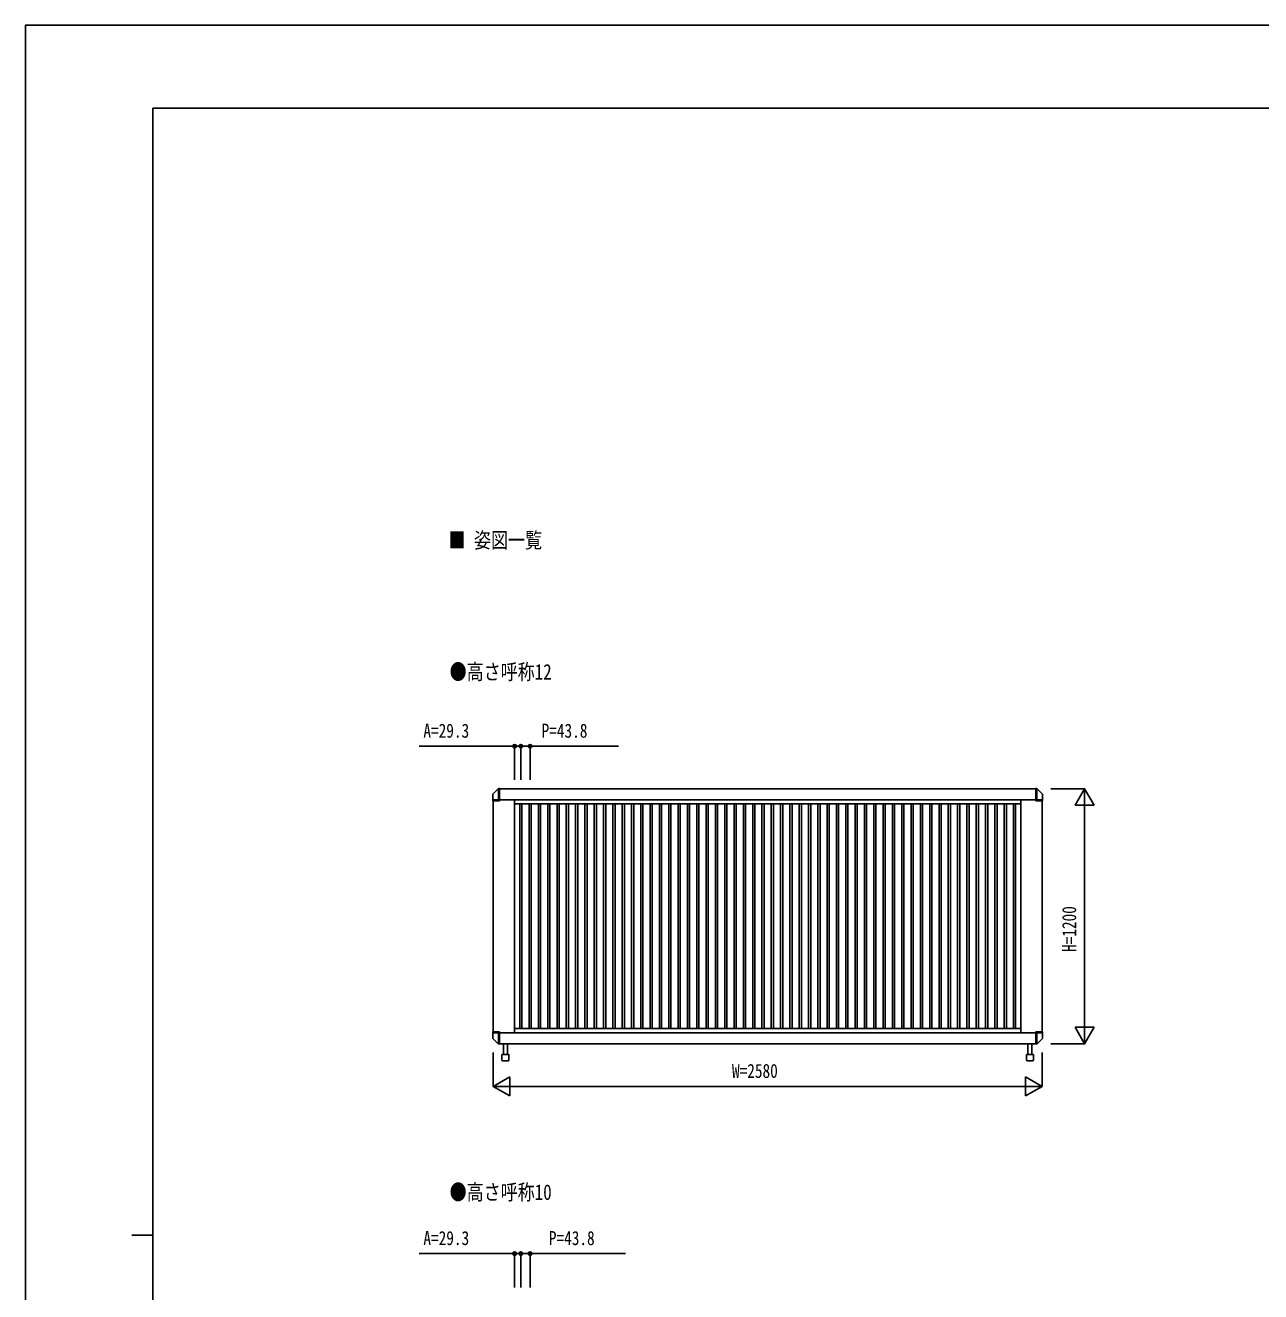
# Model space of a CAD drawing. Units: millimetres, scale not verified. Extents: x -8410 to 8410, y -5940 to 5940.
# Drawn here: x -8410 to -2602, y -16 to 5940 of the extents above; entities that cross this region are included whole.
import ezdxf
from ezdxf.enums import TextEntityAlignment as Align

# ---------------------------------------------------------------- set-up
doc = ezdxf.new("R2010")
doc.units = ezdxf.units.MM
doc.header["$LTSCALE"] = 30
for name, color, linetype in [('0-1_USER1', 3, 'Continuous'), ('0-2_YKK_A1', 4, 'Continuous'), ('0-3_YKK_D', 6, 'Continuous'), ('0-4_YKK_ZWAK', 7, 'Continuous')]:
    doc.layers.add(name, color=color, linetype=linetype)
doc.styles.add('ＭＳ ゴシック', font='')
doc.styles.get('ＭＳ ゴシック').set_extended_font_data('MS Gothic')

msp = doc.modelspace()

# ---------------------------------------------------------------- linework, layer by layer
at = {"layer": '0-2_YKK_A1'}
for p, q in [((-6212.46, 2315.72), (-6212.46, 2322.76)), ((-6186.66, 2349.35), (-6211.74, 2324.52)), ((-6186.64, 2349.34), (-6186.64, 2349.32)), ((-6185.68, 2350.05), (-6185.68, 2313.5)), ((-6180.96, 2350.3), (-6185.01, 2350.09)), ((-6185.01, 2350.05), (-6185.01, 2350.07)), ((-6180.96, 2344.37), (-6180.96, 2350.3)), ((-3658.96, 2350), (-6180.96, 2350)), ((-6180.96, 2344.37), (-6180.96, 2339.67)), ((-6180.96, 2313.5), (-6180.96, 2339.67)), ((-3658.96, 2350.3), (-3654.91, 2350.09)), ((-3658.96, 2344.37), (-3658.96, 2350.3)), ((-3658.96, 2344.37), (-3658.96, 2339.67)), ((-3658.96, 2313.5), (-3658.96, 2339.67)), ((-3654.91, 2350.05), (-3654.91, 2350.07)), ((-3654.24, 2350.05), (-3654.24, 2313.5)), ((-3653.28, 2349.34), (-3653.28, 2349.32)), ((-3653.26, 2349.35), (-3628.18, 2324.52)), ((-3627.46, 2315.72), (-3627.46, 2322.76)), ((-6212.46, 2305.58), (-6212.46, 2315.72)), ((-6212.46, 2298), (-6212.46, 2305.58)), ((-6212.46, 2294), (-6212.46, 2298)), ((-6212.46, 2298), (-6186.05, 2298)), ((-6210.6, 2293), (-6211.46, 2293)), ((-6180.96, 2293), (-6210.6, 2293)), ((-6209.96, 2293), (-6209.96, 1207)), ((-6185.87, 2298), (-6186.05, 2298)), ((-6185.87, 2298), (-6180.96, 2298)), ((-6180.96, 2298), (-6180.96, 2313.5)), ((-3658.96, 2298), (-6180.96, 2298)), ((-6180.96, 2294), (-6180.96, 2298)), ((-6180.96, 2294), (-6180.96, 2293)), ((-6109.96, 2298), (-6109.96, 1201)), ((-6109.96, 2278), (-3729.96, 2278)), ((-6085.66, 2278), (-6085.66, 1222)), ((-6075.66, 1222), (-6075.66, 2278)), ((-6041.86, 2278), (-6041.86, 1222)), ((-6031.86, 1222), (-6031.86, 2278)), ((-5998.06, 2278), (-5998.06, 1222)), ((-5988.06, 1222), (-5988.06, 2278)), ((-5954.26, 2278), (-5954.26, 1222)), ((-5944.26, 1222), (-5944.26, 2278)), ((-5910.46, 2278), (-5910.46, 1222)), ((-5900.46, 1222), (-5900.46, 2278)), ((-5866.66, 2278), (-5866.66, 1222)), ((-5856.66, 1222), (-5856.66, 2278)), ((-5822.86, 2278), (-5822.86, 1222)), ((-5812.86, 1222), (-5812.86, 2278)), ((-5779.06, 2278), (-5779.06, 1222)), ((-5769.06, 1222), (-5769.06, 2278)), ((-5735.26, 2278), (-5735.26, 1222)), ((-5725.26, 1222), (-5725.26, 2278)), ((-5691.46, 2278), (-5691.46, 1222)), ((-5681.46, 1222), (-5681.46, 2278)), ((-5647.66, 2278), (-5647.66, 1222)), ((-5637.66, 1222), (-5637.66, 2278)), ((-5603.86, 2278), (-5603.86, 1222)), ((-5593.86, 1222), (-5593.86, 2278)), ((-5560.06, 2278), (-5560.06, 1222)), ((-5550.06, 1222), (-5550.06, 2278)), ((-5516.26, 2278), (-5516.26, 1222)), ((-5506.26, 1222), (-5506.26, 2278)), ((-5472.46, 2278), (-5472.46, 1222)), ((-5462.46, 1222), (-5462.46, 2278)), ((-5428.66, 2278), (-5428.66, 1222)), ((-5418.66, 1222), (-5418.66, 2278)), ((-5384.86, 2278), (-5384.86, 1222)), ((-5374.86, 1222), (-5374.86, 2278)), ((-5341.06, 2278), (-5341.06, 1222)), ((-5331.06, 1222), (-5331.06, 2278)), ((-5297.26, 2278), (-5297.26, 1222)), ((-5287.26, 1222), (-5287.26, 2278)), ((-5253.46, 2278), (-5253.46, 1222)), ((-5243.46, 1222), (-5243.46, 2278)), ((-5209.66, 2278), (-5209.66, 1222)), ((-5199.66, 1222), (-5199.66, 2278)), ((-5165.86, 2278), (-5165.86, 1222)), ((-5155.86, 1222), (-5155.86, 2278)), ((-5122.06, 2278), (-5122.06, 1222)), ((-5112.06, 1222), (-5112.06, 2278)), ((-5078.26, 2278), (-5078.26, 1222)), ((-5068.26, 1222), (-5068.26, 2278)), ((-5034.46, 2278), (-5034.46, 1222)), ((-5024.46, 1222), (-5024.46, 2278)), ((-4990.66, 2278), (-4990.66, 1222)), ((-4980.66, 1222), (-4980.66, 2278)), ((-4946.86, 2278), (-4946.86, 1222)), ((-4936.86, 1222), (-4936.86, 2278)), ((-4903.06, 2278), (-4903.06, 1222)), ((-4893.06, 1222), (-4893.06, 2278)), ((-4859.26, 2278), (-4859.26, 1222)), ((-4849.26, 1222), (-4849.26, 2278)), ((-4815.46, 2278), (-4815.46, 1222)), ((-4805.46, 1222), (-4805.46, 2278)), ((-4771.66, 2278), (-4771.66, 1222)), ((-4761.66, 1222), (-4761.66, 2278)), ((-4727.86, 2278), (-4727.86, 1222)), ((-4717.86, 1222), (-4717.86, 2278)), ((-4684.06, 2278), (-4684.06, 1222)), ((-4674.06, 1222), (-4674.06, 2278)), ((-4640.26, 2278), (-4640.26, 1222)), ((-4630.26, 1222), (-4630.26, 2278)), ((-4596.46, 2278), (-4596.46, 1222)), ((-4586.46, 1222), (-4586.46, 2278)), ((-4552.66, 2278), (-4552.66, 1222)), ((-4542.66, 1222), (-4542.66, 2278)), ((-4508.86, 2278), (-4508.86, 1222)), ((-4498.86, 1222), (-4498.86, 2278)), ((-4465.06, 2278), (-4465.06, 1222)), ((-4455.06, 1222), (-4455.06, 2278)), ((-4421.26, 2278), (-4421.26, 1222)), ((-4411.26, 1222), (-4411.26, 2278)), ((-4377.46, 2278), (-4377.46, 1222)), ((-4367.46, 1222), (-4367.46, 2278)), ((-4333.66, 2278), (-4333.66, 1222)), ((-4323.66, 1222), (-4323.66, 2278)), ((-4289.86, 2278), (-4289.86, 1222)), ((-4279.86, 1222), (-4279.86, 2278)), ((-4246.06, 2278), (-4246.06, 1222)), ((-4236.06, 1222), (-4236.06, 2278)), ((-4202.26, 2278), (-4202.26, 1222)), ((-4192.26, 1222), (-4192.26, 2278)), ((-4158.46, 2278), (-4158.46, 1222)), ((-4148.46, 1222), (-4148.46, 2278)), ((-4114.66, 2278), (-4114.66, 1222)), ((-4104.66, 1222), (-4104.66, 2278)), ((-4070.86, 2278), (-4070.86, 1222)), ((-4060.86, 1222), (-4060.86, 2278)), ((-4027.06, 2278), (-4027.06, 1222)), ((-4017.06, 1222), (-4017.06, 2278)), ((-3983.26, 2278), (-3983.26, 1222)), ((-3973.26, 1222), (-3973.26, 2278)), ((-3939.46, 2278), (-3939.46, 1222)), ((-3929.46, 1222), (-3929.46, 2278)), ((-3895.66, 2278), (-3895.66, 1222)), ((-3885.66, 1222), (-3885.66, 2278)), ((-3851.86, 2278), (-3851.86, 1222)), ((-3841.86, 1222), (-3841.86, 2278)), ((-3808.06, 2278), (-3808.06, 1222)), ((-3798.06, 1222), (-3798.06, 2278)), ((-3764.26, 2278), (-3764.26, 1222)), ((-3754.26, 1222), (-3754.26, 2278)), ((-3729.96, 2298), (-3729.96, 1202)), ((-3658.96, 2298), (-3658.96, 2313.5)), ((-3658.96, 2294), (-3658.96, 2298)), ((-3654.05, 2298), (-3658.96, 2298)), ((-3658.96, 2294), (-3658.96, 2293)), ((-3658.96, 2293), (-3629.32, 2293)), ((-3654.05, 2298), (-3653.87, 2298)), ((-3627.46, 2298), (-3653.87, 2298)), ((-3629.96, 2293), (-3629.96, 1207)), ((-3629.32, 2293), (-3628.46, 2293)), ((-3627.46, 2305.58), (-3627.46, 2315.72)), ((-3627.46, 2298), (-3627.46, 2305.58)), ((-3627.46, 2294), (-3627.46, 2298)), ((-6212.46, 1206), (-6212.46, 1202)), ((-6212.46, 1202), (-6212.46, 1194.42)), ((-6212.46, 1202), (-6186.05, 1202)), ((-6212.46, 1194.42), (-6212.46, 1184.28)), ((-6210.6, 1207), (-6211.46, 1207)), ((-6180.96, 1207), (-6210.6, 1207)), ((-6185.87, 1202), (-6186.05, 1202)), ((-6185.87, 1202), (-6180.96, 1202)), ((-6180.96, 1206), (-6180.96, 1207)), ((-6180.96, 1206), (-6180.96, 1202)), ((-3658.96, 1202), (-6180.96, 1202)), ((-6180.96, 1202), (-6180.96, 1186.5)), ((-6109.96, 1222), (-3729.96, 1222)), ((-3658.96, 1207), (-3629.32, 1207)), ((-3658.96, 1206), (-3658.96, 1207)), ((-3658.96, 1206), (-3658.96, 1202)), ((-3658.96, 1202), (-3658.96, 1186.5)), ((-3654.05, 1202), (-3658.96, 1202)), ((-3654.05, 1202), (-3653.87, 1202)), ((-3627.46, 1202), (-3653.87, 1202)), ((-3629.32, 1207), (-3628.46, 1207)), ((-3627.46, 1206), (-3627.46, 1202)), ((-3627.46, 1202), (-3627.46, 1194.42)), ((-3627.46, 1194.42), (-3627.46, 1184.28)), ((-6212.46, 1184.28), (-6212.46, 1177.24)), ((-6186.66, 1150.65), (-6211.74, 1175.48)), ((-6186.64, 1150.66), (-6186.64, 1150.68)), ((-6185.68, 1149.95), (-6185.68, 1186.5)), ((-6185.01, 1149.95), (-6185.01, 1149.93)), ((-6180.96, 1149.7), (-6185.01, 1149.91)), ((-6180.96, 1186.5), (-6180.96, 1160.33)), ((-6180.96, 1155.63), (-6180.96, 1160.33)), ((-6180.96, 1155.63), (-6180.96, 1149.7)), ((-3658.96, 1150), (-6180.96, 1150)), ((-6162.46, 1150), (-6162.46, 1100)), ((-6143.46, 1100), (-6143.46, 1150)), ((-3696.46, 1100), (-3696.46, 1150)), ((-3677.46, 1150), (-3677.46, 1100)), ((-3658.96, 1186.5), (-3658.96, 1160.33)), ((-3658.96, 1155.63), (-3658.96, 1160.33)), ((-3658.96, 1155.63), (-3658.96, 1149.7)), ((-3658.96, 1149.7), (-3654.91, 1149.91)), ((-3654.91, 1149.95), (-3654.91, 1149.93)), ((-3654.24, 1149.95), (-3654.24, 1186.5)), ((-3653.28, 1150.66), (-3653.28, 1150.68)), ((-3653.26, 1150.65), (-3628.18, 1175.48)), ((-3627.46, 1184.28), (-3627.46, 1177.24)), ((-6169.51, 1099), (-6169.51, 1074)), ((-6137.41, 1100), (-6168.51, 1100)), ((-6136.41, 1099), (-6136.41, 1074)), ((-3703.51, 1099), (-3703.51, 1074)), ((-3702.51, 1100), (-3671.41, 1100)), ((-3670.41, 1099), (-3670.41, 1074)), ((-6165.51, 1070), (-6140.41, 1070)), ((-3674.41, 1070), (-3699.51, 1070))]:
    msp.add_line(p, q, dxfattribs=at)
for points in [[(-6185.68, 2313.4), (-6185.69, 2312.64), (-6185.73, 2309.06), (-6185.77, 2305.52), (-6185.8, 2303.22), (-6185.83, 2300.97), (-6185.86, 2298.62), (-6185.87, 2298)], [(-3654.24, 2313.4), (-3654.23, 2312.64), (-3654.19, 2309.06), (-3654.15, 2305.52), (-3654.12, 2303.22), (-3654.09, 2300.97), (-3654.06, 2298.62), (-3654.05, 2298)], [(-6185.68, 1186.6), (-6185.69, 1187.36), (-6185.73, 1190.94), (-6185.77, 1194.48), (-6185.8, 1196.78), (-6185.83, 1199.03), (-6185.86, 1201.38), (-6185.87, 1202)], [(-3654.24, 1186.6), (-3654.23, 1187.36), (-3654.19, 1190.94), (-3654.15, 1194.48), (-3654.12, 1196.78), (-3654.09, 1199.03), (-3654.06, 1201.38), (-3654.05, 1202)]]:
    msp.add_lwpolyline(points, dxfattribs=at)
for centre, radius, start, end in [((-6209.96, 2322.76), 2.5, 135.33594, 180), ((-6184.88, 2347.59), 2.5, 93.12962, 135.58389), ((-3655.04, 2347.59), 2.5, 44.41611, 86.87038), ((-3629.96, 2322.76), 2.5, 0, 44.66406), ((-6211.46, 2294), 1, 180, 270), ((-3628.46, 2294), 1, 270, 0), ((-6211.46, 1206), 1, 90, 180), ((-3628.46, 1206), 1, 0, 90), ((-6209.96, 1177.24), 2.5, 180, 224.66406), ((-6184.88, 1152.41), 2.5, 224.41611, 266.87038), ((-3655.04, 1152.41), 2.5, 273.12962, 315.58389), ((-3629.96, 1177.24), 2.5, 315.33594, 0), ((-6168.51, 1099), 1, 90, 180), ((-6165.51, 1074), 4, 180, 270), ((-6140.41, 1074), 4, 270, 0), ((-6137.41, 1099), 1, 0, 90), ((-3702.51, 1099), 1, 90, 180), ((-3699.51, 1074), 4, 180, 270), ((-3674.41, 1074), 4, 270, 0), ((-3671.41, 1099), 1, 0, 90)]:
    msp.add_arc(centre, radius, start, end, dxfattribs=at)
at = {"layer": '0-3_YKK_D'}
for p, q in [((-6109.96, 2550), (-6558.76, 2550)), ((-6109.96, 2391), (-6109.96, 2551)), ((-6080.66, 2550), (-6109.96, 2550)), ((-6080.66, 2391), (-6080.66, 2551)), ((-6080.66, 2391), (-6080.66, 2551)), ((-6080.66, 2550), (-6046.66, 2550)), ((-6036.86, 2391), (-6036.86, 2551)), ((-3588.96, 2350), (-3428.96, 2350)), ((-3429.96, 2350), (-3474.96, 2272.06)), ((-3429.96, 2350), (-3384.96, 2272.06)), ((-3429.96, 2350), (-3429.96, 2194.12)), ((-3474.96, 2272.06), (-3384.96, 2272.06)), ((-3429.96, 1240), (-3429.96, 2260)), ((-3429.96, 1150), (-3429.96, 1305.88)), ((-3429.96, 1150), (-3474.96, 1227.94)), ((-3384.96, 1227.94), (-3474.96, 1227.94)), ((-3429.96, 1150), (-3384.96, 1227.94)), ((-3588.96, 1150), (-3428.96, 1150)), ((-6209.96, 1109), (-6209.96, 949)), ((-3629.96, 1109), (-3629.96, 949)), ((-6209.96, 950), (-6132.02, 995)), ((-6132.02, 905), (-6132.02, 995)), ((-3629.96, 950), (-3707.9, 995)), ((-3707.9, 995), (-3707.9, 905)), ((-6209.96, 950), (-6132.02, 905)), ((-6209.96, 950), (-6054.08, 950)), ((-6119.96, 950), (-3719.96, 950)), ((-3629.96, 950), (-3785.85, 950)), ((-3629.96, 950), (-3707.9, 905)), ((-6109.96, 163.79), (-6558.76, 163.79)), ((-6109.96, 4.79), (-6109.96, 164.79)), ((-6080.66, 163.79), (-6109.96, 163.79)), ((-6080.66, 4.79), (-6080.66, 164.79)), ((-6080.66, 4.79), (-6080.66, 164.79)), ((-6080.66, 163.79), (-6046.66, 163.79)), ((-6036.86, 4.79), (-6036.86, 164.79))]:
    msp.add_line(p, q, dxfattribs=at)
for points in [[(-6080.66, 2550), (-6036.86, 2550), (-5622.06, 2550)], [(-6080.66, 163.79), (-6036.86, 163.79), (-5588.06, 163.79)]]:
    msp.add_lwpolyline(points, dxfattribs=at)
for centre in [(-6109.96, 2550), (-6080.66, 2550), (-6080.66, 2550), (-6036.86, 2550), (-6109.96, 163.79), (-6080.66, 163.79), (-6080.66, 163.79), (-6036.86, 163.79)]:
    msp.add_circle(centre, 8.5, dxfattribs=at)
at = {"layer": '0-4_YKK_ZWAK'}
for p, q in [((7790.04, 5550), (-7809.96, 5550)), ((-7809.96, -5050), (-7809.96, 5550)), ((-7909.96, 250), (-7809.96, 250))]:
    msp.add_line(p, q, dxfattribs=at)
msp.add_lwpolyline([(-8410, -5940), (8410, -5940), (8410, 5940), (-8410, 5940)], close=True, dxfattribs=at)

# ---------------------------------------------------------------- texts
at = {"layer": '0-1_USER1', "style": 'ＭＳ ゴシック', "width": 0.8}
for s, p in [('■ 姿図一覧', (-6420.67, 3460)), ('●高さ呼称12', (-6415.33, 2841)), ('●高さ呼称10', (-6415.33, 394))]:
    msp.add_text(s, height=73.31, dxfattribs=at).set_placement(p, align=Align.BOTTOM_LEFT)
at = {"layer": '0-3_YKK_D', "style": 'ＭＳ ゴシック', "width": 0.8}
for s, p in [('A=29.3', (-6538.76, 2570)), ('P=43.8', (-5982.86, 2570)), ('W=2580', (-5087.96, 970)), ('A=29.3', (-6538.76, 183.79)), ('P=43.8', (-5948.86, 183.79))]:
    msp.add_text(s, height=65.98, dxfattribs=at).set_placement(p, align=Align.BOTTOM_LEFT)
msp.add_text('H=1200', height=65.98, rotation=90, dxfattribs=at).set_placement((-3449.96, 1582), align=Align.BOTTOM_LEFT)

doc.saveas('drawing.dxf')
